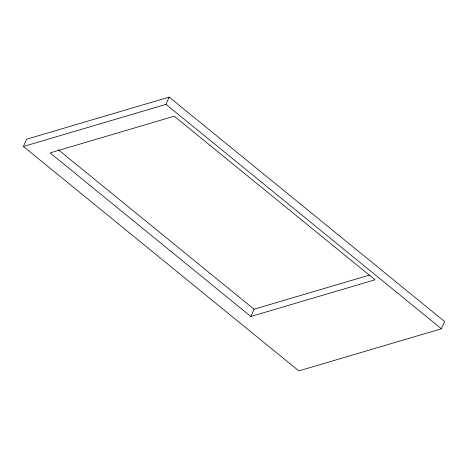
<?xml version="1.0" encoding="UTF-8"?>
<svg xmlns="http://www.w3.org/2000/svg" width="468" height="468" viewBox="0 0 468 468"><rect width="100%" height="100%" fill="white"/><g stroke="black" fill="none" stroke-linecap="round" stroke-linejoin="round"><path stroke-width="0.7" d="M23.4 146.496L26.588 139.23L169.17 97.104L444.6 321.504L441.412 328.77L298.83 370.896L23.4 146.496L165.982 104.37L169.17 97.104M250.848 316.485L375.032 279.794L174.254 116.21L50.07 152.901L250.848 316.485L254.036 309.219L369.849 275.008M165.982 104.37L441.412 328.77M58.348 149.783L254.036 309.219"/></g></svg>
